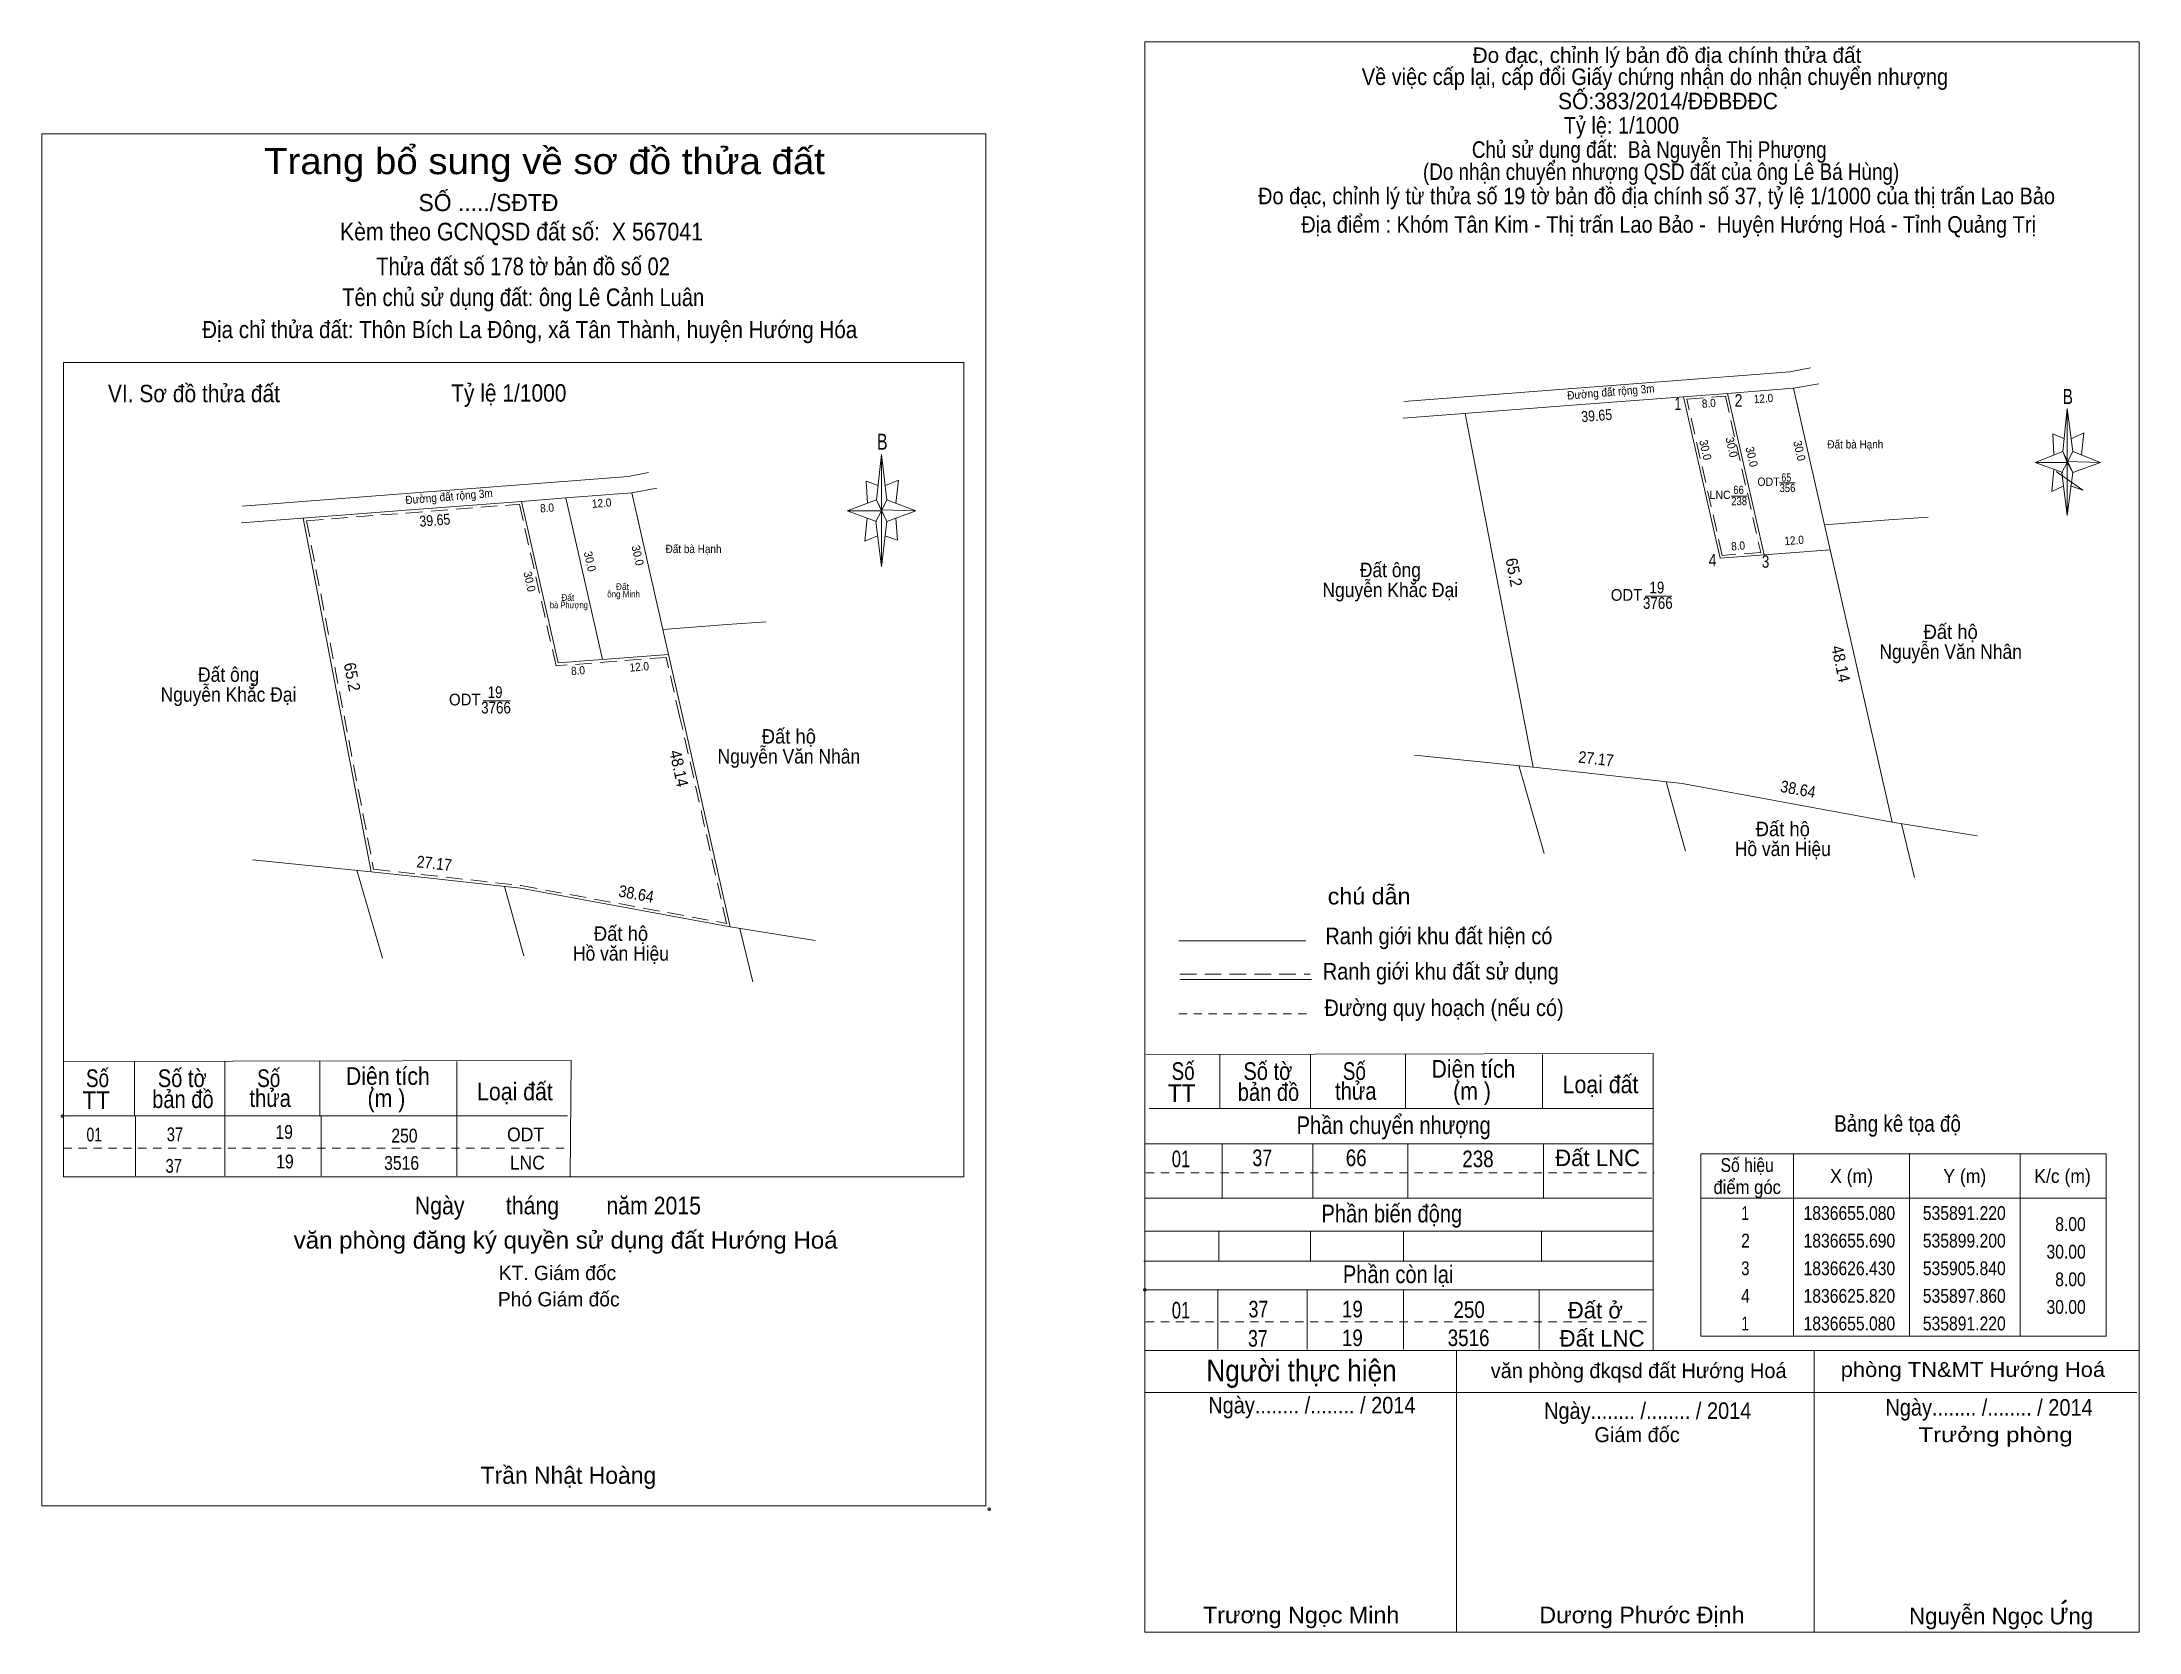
# Model space of a CAD drawing. Header units: metres. Extents: x 535594 to 535974, y 1836431 to 1836719.
import ezdxf
from ezdxf.enums import TextEntityAlignment as Align

# ---------------------------------------------------------------- set-up
doc = ezdxf.new("R2010")
doc.units = ezdxf.units.M
doc.header["$PDMODE"] = 32
doc.header["$PDSIZE"] = 0.5
doc.linetypes.add('MEDIUM_DASHED', pattern=[4.5, 3, -1.5])
doc.linetypes.add('SHORT_DASHED', pattern=[2.7, 1.5, -1.2])
for name, color, linetype, lineweight in [('1', 7, 'MEDIUM_DASHED', 13), ('17', 7, 'Continuous', 13), ('63', 7, 'Continuous', 13)]:
    doc.layers.add(name, color=color, linetype=linetype, lineweight=lineweight)

msp = doc.modelspace()

# ---------------------------------------------------------------- hatches: boundary and pattern name
at = {"layer": '17'}
msp.add_hatch(color=256, dxfattribs=at).paths.add_polyline_path([(535959.71, 1836436.54), (535959.91, 1836436.54), (535960.51, 1836436.94), (535960.51, 1836436.94), (535960.51, 1836437.14), (535960.51, 1836437.14), (535960.51, 1836437.14), (535960.51, 1836437.14), (535960.31, 1836437.14)])

# ---------------------------------------------------------------- linework, layer by layer
at = {"layer": '1'}
msp.add_lwpolyline([(535891.84, 1836654.63), (535898.81, 1836655.16), (535905.22, 1836626.88), (535898.25, 1836626.35)], close=True, dxfattribs=at)
at = {"layer": '17'}
for p, q in [((535870.33, 1836656.49), (535840.61, 1836654.21)), ((535903.5, 1836659.04), (535870.33, 1836656.49)), ((535899.2, 1836655.69), (535911.16, 1836656.61)), ((535899.2, 1836655.69), (535905.84, 1836626.43)), ((535915.71, 1836657.44), (535911.16, 1836656.61)), ((535917.8, 1836627.35), (535911.16, 1836656.61)), ((535959.91, 1836645.14), (535960.71, 1836652.94)), ((535745.12, 1836636.39), (535746.02, 1836644.59)), ((535961.71, 1836645.14), (535966.71, 1836643.14)), ((535959.91, 1836641.34), (535954.91, 1836643.14)), ((535958.71, 1836641.54), (535963.51, 1836638.14)), ((535961.71, 1836641.34), (535960.71, 1836633.54)), ((535659.98, 1836637.54), (535630.26, 1836635.26)), ((535693.15, 1836640.09), (535659.98, 1836637.54)), ((535688.85, 1836636.74), (535700.81, 1836637.66)), ((535688.85, 1836636.74), (535695.49, 1836607.48)), ((535705.36, 1836638.49), (535700.81, 1836637.66)), ((535707.45, 1836608.4), (535700.81, 1836637.66)), ((535899.83, 1836637.09), (535902.71, 1836637.09)), ((535908.59, 1836639.47), (535911.47, 1836639.47)), ((535963.51, 1836638.14), (535961.31, 1836638.94)), ((535745.12, 1836632.49), (535739.82, 1836634.39)), ((535747.02, 1836636.39), (535752.22, 1836634.39)), ((535748.62, 1836633.09), (535748.92, 1836629.09)), ((535916.77, 1836631.9), (535928.41, 1836632.76)), ((535928.41, 1836632.76), (535935.51, 1836633.28)), ((535747.02, 1836632.49), (535746.02, 1836624.29)), ((535748.92, 1836629.09), (535746.62, 1836629.89)), ((535917.8, 1836627.35), (535897.86, 1836625.82)), ((535884.26, 1836618.94), (535889.12, 1836618.94)), ((535706.42, 1836612.95), (535718.06, 1836613.81)), ((535718.06, 1836613.81), (535725.16, 1836614.33)), ((535707.45, 1836608.4), (535687.51, 1836606.87)), ((535673.91, 1836599.99), (535678.77, 1836599.99)), ((535864, 1836588), (535842.52, 1836590.16)), ((535861.39, 1836588.26), (535866.03, 1836572.36)), ((535888.12, 1836585.32), (535891.61, 1836572.75)), ((535929, 1836578), (535944.39, 1836575.56)), ((535930.71, 1836577.73), (535933.06, 1836568.03)), ((535653.65, 1836569.05), (535632.17, 1836571.21)), ((535651.04, 1836569.31), (535655.68, 1836553.41)), ((535677.77, 1836566.37), (535681.26, 1836553.8)), ((535718.65, 1836559.05), (535734.04, 1836556.61)), ((535720.36, 1836558.78), (535722.71, 1836549.08)), ((535799.85, 1836556.52), (535822.85, 1836556.52)), ((535800.05, 1836549.52), (535823.85, 1836549.52)), ((535689.82, 1836534.85), (535597.92, 1836534.65)), ((535610.76, 1836534.65), (535610.76, 1836524.85)), ((535627.16, 1836534.65), (535627.16, 1836524.85)), ((535644.36, 1836534.65), (535644.36, 1836524.85)), ((535669.16, 1836534.65), (535669.16, 1836524.85)), ((535689.82, 1836534.85), (535689.67, 1836513.79)), ((535885.71, 1836536.14), (535793.91, 1836535.94)), ((535807.31, 1836535.94), (535807.31, 1836526.14)), ((535823.71, 1836535.94), (535823.71, 1836526.14)), ((535840.91, 1836535.94), (535840.91, 1836526.14)), ((535865.71, 1836535.94), (535865.71, 1836526.14)), ((535885.71, 1836536.14), (535885.71, 1836482.34)), ((535597.96, 1836524.85), (535689.16, 1836524.85)), ((535610.95, 1836524.8), (535610.95, 1836514)), ((535627.15, 1836524.8), (535627.15, 1836514)), ((535644.55, 1836524.8), (535644.55, 1836514)), ((535669.15, 1836524.8), (535669.15, 1836514)), ((535794.51, 1836526.14), (535885.71, 1836526.14)), ((535793.71, 1836519.74), (535885.71, 1836519.74)), ((535807.71, 1836519.74), (535807.71, 1836509.94)), ((535824.11, 1836519.74), (535824.11, 1836509.94)), ((535841.31, 1836519.74), (535841.31, 1836509.94)), ((535865.91, 1836519.74), (535865.91, 1836509.94)), ((535793.71, 1836509.94), (535885.51, 1836509.94)), ((535793.71, 1836503.94), (535885.71, 1836503.94)), ((535807.11, 1836503.94), (535807.11, 1836498.54)), ((535823.71, 1836503.94), (535823.71, 1836498.54)), ((535840.51, 1836503.94), (535840.51, 1836498.54)), ((535865.51, 1836503.94), (535865.51, 1836498.54)), ((535793.71, 1836493.34), (535885.71, 1836493.34)), ((535806.91, 1836493.34), (535806.91, 1836482.54)), ((535823.11, 1836493.34), (535823.11, 1836482.54)), ((535840.51, 1836493.34), (535840.51, 1836482.54)), ((535865.11, 1836493.34), (535865.11, 1836482.54)), ((535793.71, 1836482.34), (535973.71, 1836482.34)), ((535850.11, 1836482.34), (535850.11, 1836431.34)), ((535914.91, 1836482.34), (535914.91, 1836431.34)), ((535793.71, 1836474.74), (535973.31, 1836474.74))]:
    msp.add_line(p, q, dxfattribs=at)
at = {"layer": '17', "linetype": 'MEDIUM_DASHED'}
for p, q in [((535641.94, 1836632.63), (535654.07, 1836569.51)), ((535707.06, 1836607.87), (535687.12, 1836606.34)), ((535654.07, 1836569.51), (535662.71, 1836568.55)), ((535662.71, 1836568.55), (535680.71, 1836566.55)), ((535680.74, 1836566.54), (535717.99, 1836559.68)), ((535800.05, 1836550.52), (535823.65, 1836550.52))]:
    msp.add_line(p, q, dxfattribs=at)
at = {"layer": '17', "linetype": 'SHORT_DASHED'}
for p, q in [((535799.85, 1836543.32), (535823.65, 1836543.32)), ((535594.06, 1836519.24), (535594.08, 1836519.24)), ((535597.95, 1836519), (535689.71, 1836519)), ((535793.91, 1836514.54), (535885.91, 1836514.54)), ((535793.91, 1836487.54), (535885.31, 1836487.54))]:
    msp.add_line(p, q, dxfattribs=at)
at = {"layer": '17'}
for points in [[(535793.71, 1836719.34), (535973.71, 1836719.34), (535973.71, 1836431.34), (535793.71, 1836431.34)], [(535594.02, 1836702.69), (535764.92, 1836702.69), (535764.92, 1836454.19), (535594.02, 1836454.19)], [(535597.92, 1836661.29), (535760.92, 1836661.29), (535760.92, 1836513.79), (535597.92, 1836513.79)], [(535960.71, 1836652.94), (535961.71, 1836645.14), (535960.71, 1836643.14)], [(535746.02, 1836644.59), (535747.02, 1836636.39), (535746.02, 1836634.39)], [(535960.71, 1836643.14), (535954.91, 1836643.14), (535959.91, 1836645.14), (535961.71, 1836641.34), (535966.71, 1836643.14), (535960.71, 1836643.34)], [(535960.71, 1836643.14), (535960.71, 1836633.54), (535959.71, 1836641.34)], [(535746.02, 1836634.39), (535739.82, 1836634.39), (535745.12, 1836636.39), (535747.02, 1836632.49), (535752.22, 1836634.39), (535746.02, 1836634.59)], [(535746.02, 1836634.39), (535746.02, 1836624.29), (535745.02, 1836632.49)], [(535959.71, 1836436.54), (535959.91, 1836436.54), (535960.51, 1836436.94), (535960.51, 1836436.94), (535960.51, 1836437.14), (535960.51, 1836437.14), (535960.51, 1836437.14), (535960.51, 1836437.14), (535960.31, 1836437.14)]]:
    msp.add_lwpolyline(points, close=True, dxfattribs=at)
for points in [[(535903.5, 1836659.04), (535910.48, 1836659.57), (535914.2, 1836660.33)], [(535840.5, 1836651.18), (535870.33, 1836653.47), (535891.22, 1836655.08)], [(535851.69, 1836652.04), (535864, 1836588), (535873, 1836587), (535891, 1836585), (535929, 1836578)], [(535960.11, 1836647.54), (535958.11, 1836648.34), (535958.31, 1836644.54)], [(535961.51, 1836647.54), (535963.71, 1836648.54), (535963.31, 1836644.54)], [(535960.71, 1836643.14), (535959.91, 1836645.14), (535954.91, 1836643.14)], [(535693.15, 1836640.09), (535700.13, 1836640.62), (535703.85, 1836641.38)], [(535958.31, 1836641.94), (535957.91, 1836637.94), (535960.11, 1836638.94)], [(535960.71, 1836643.14), (535961.71, 1836641.34), (535966.71, 1836643.14)], [(535745.42, 1836638.99), (535743.22, 1836639.79), (535743.52, 1836635.79)], [(535746.72, 1836638.99), (535749.12, 1836639.99), (535748.62, 1836635.79)], [(535630.15, 1836632.23), (535659.98, 1836634.52), (535680.87, 1836636.13)], [(535641.34, 1836633.09), (535653.65, 1836569.05), (535662.65, 1836568.05), (535680.65, 1836566.05), (535718.65, 1836559.05)], [(535746.02, 1836634.39), (535745.12, 1836636.39), (535739.82, 1836634.39)], [(535743.42, 1836633.09), (535743.02, 1836628.89), (535745.32, 1836629.89)], [(535746.02, 1836634.39), (535747.02, 1836632.49), (535752.22, 1836634.39)], [(535929, 1836578), (535920.32, 1836616.26), (535917.8, 1836627.35)], [(535718.65, 1836559.05), (535709.97, 1836597.31), (535707.45, 1836608.4)], [(535793.51, 1836498.54), (535793.71, 1836498.54), (535885.71, 1836498.54)]]:
    msp.add_lwpolyline(points, dxfattribs=at)
at = {"layer": '17', "linetype": 'MEDIUM_DASHED'}
for points in [[(535641.94, 1836632.63), (535660.02, 1836634.02), (535680.48, 1836635.6)], [(535717.99, 1836559.68), (535709.48, 1836597.2), (535707.06, 1836607.87)]]:
    msp.add_lwpolyline(points, dxfattribs=at)
at = {"layer": '17'}
for p in [(535597.75, 1836524.8), (535793.71, 1836493.34), (535765.52, 1836453.59)]:
    msp.add_point(p, dxfattribs=at)
at = {"layer": '63'}
for p, q in [((535891.22, 1836655.08), (535899.2, 1836655.69)), ((535891.22, 1836655.08), (535897.86, 1836625.82)), ((535680.87, 1836636.13), (535688.85, 1836636.74)), ((535680.87, 1836636.13), (535687.51, 1836606.87)), ((535911.16, 1836517.93), (535911.16, 1836484.93)), ((535932.16, 1836517.93), (535932.16, 1836484.93)), ((535952.16, 1836517.93), (535952.16, 1836484.93)), ((535894.36, 1836509.93), (535967.76, 1836509.93))]:
    msp.add_line(p, q, dxfattribs=at)
at = {"layer": '63', "linetype": 'MEDIUM_DASHED'}
msp.add_line((535680.48, 1836635.6), (535687.12, 1836606.34), dxfattribs=at)
at = {"layer": '63'}
msp.add_lwpolyline([(535894.36, 1836517.93), (535967.76, 1836517.93), (535967.76, 1836484.93), (535894.36, 1836484.93)], close=True, dxfattribs=at)

# ---------------------------------------------------------------- texts
at = {"layer": '17'}
for s, height, p in [('Đo đạc, chỉnh lý bản đồ địa chính thửa đất', 2.8, (535888.245, 1836715.54)), ('SỐ ...../SĐTĐ', 3.1, (535674.86, 1836688.69)), ('Đất LNC', 3, (535875.675, 1836515.74)), ('KT. Giám đốc', 2.6, (535687.355, 1836495.09)), ('Phó Giám đốc', 2.6, (535687.59, 1836490.33)), ('Đất ở', 3, (535875.265, 1836488.14)), ('Đất LNC', 3, (535876.485, 1836483.04)), ('văn phòng đkqsd đất Hướng Hoá ', 2.7, (535883.61, 1836477.34)), ('Giám đốc', 2.7, (535882.83, 1836465.74)), ('Trần Nhật Hoàng', 3.1, (535689.34, 1836458.19)), ('Nguyễn Ngọc Ưng', 3, (535948.74, 1836432.74))]:
    msp.add_text(s, height=height, dxfattribs=at).set_placement(p, align=Align.CENTER)
for s, height, width, p in [('Về việc cấp lại, cấp đổi Giấy chứng nhận do nhận chuyển nhượng', 3, 0.9, (535886.065, 1836711.54)), ('Tỷ lệ: 1/1000', 3, 0.9, (535879.985, 1836702.74)), ('Chủ sử dụng đất:  Bà Nguyễn Thị Phượng', 3, 0.85, (535885.03, 1836698.34)), ('Trang bổ sung về sơ đồ thửa đất', 4.724, 1.1, (535685.005, 1836695.39)), ('(Do nhận chuyển nhượng QSD đất của ông Lê Bá Hùng)', 3, 0.85, (535887.17, 1836694.34)), ('Đo đạc, chỉnh lý từ thửa số 19 tờ bản đồ địa chính số 37, tỷ lệ 1/1000 của thị trấn Lao Bảo', 3, 0.9, (535886.35, 1836689.94)), ('Kèm theo GCNQSD đất số:  X 567041', 3.2, 0.9, (535680.84, 1836683.39)), ('Địa điểm : Khóm Tân Kim - Thị trấn Lao Bảo -  Huyện Hướng Hoá - Tỉnh Quảng Trị ', 3, 0.9, (535889.04, 1836684.78)), ('Thửa đất số 178 tờ bản đồ số 02', 3.2, 0.85, (535681.14, 1836677.09)), ('Tên chủ sử dụng đất: ông Lê Cảnh Luân', 3.2, 0.85, (535681.165, 1836671.49)), ('Địa chỉ thửa đất: Thôn Bích La Đông, xã Tân Thành, huyện Hướng Hóa', 3.1, 0.9, (535682.33, 1836665.69)), ('VI. Sơ đồ thửa đất', 3.149, 0.9, (535621.545, 1836654.09)), ('Tỷ lệ 1/1000', 3.15, 0.9, (535678.545, 1836654.19)), ('B', 2.755, 0.75, (535960.81, 1836653.74)), ('B', 2.893, 0.75, (535746.16, 1836645.49)), ('Đất bà Hạnh', 1.5, 0.9, (535922.345, 1836645.71)), ('ODT', 1.5, 0.95, (535906.62, 1836638.94)), ('65', 1.5, 0.8, (535909.84, 1836639.71)), ('LNC', 1.5, 0.95, (535897.86, 1836636.56)), ('238', 1.5, 0.85, (535901.3, 1836635.43)), ('66', 1.5, 0.85, (535901.205, 1836637.46)), ('356', 1.5, 0.85, (535910.06, 1836637.81)), ('Đất bà Hạnh', 1.5, 0.9, (535711.995, 1836626.76)), ('Đất ông', 2.624, 0.9, (535838.165, 1836622.4)), ('Đất ', 1.2, 0.95, (535699.33, 1836620.08)), ('Nguyễn Khắc Đại', 2.624, 0.9, (535838.145, 1836618.79)), ('19', 2.126, 0.85, (535886.41, 1836619.46)), ('bà Phượng', 1.2, 0.85, (535689.43, 1836616.76)), ('Đất ', 1.2, 0.95, (535689.43, 1836618.11)), ('ông Minh', 1.2, 0.9, (535699.33, 1836618.73)), ('ODT', 2.129, 0.95, (535880.92, 1836618.12)), ('3766', 2.13, 0.85, (535886.58, 1836616.66)), ('Đất hộ', 2.624, 0.95, (535939.6, 1836611.2)), ('Nguyễn Văn Nhân', 2.624, 0.9, (535939.605, 1836607.6)), ('Đất ông', 2.624, 0.9, (535627.815, 1836603.45)), ('Nguyễn Khắc Đại', 2.624, 0.9, (535627.8, 1836599.84)), ('19', 2.126, 0.85, (535676.06, 1836600.51)), ('ODT', 2.129, 0.95, (535670.575, 1836599.17)), ('3766', 2.13, 0.85, (535676.23, 1836597.71)), ('Đất hộ', 2.624, 0.95, (535729.25, 1836592.25)), ('Nguyễn Văn Nhân', 2.624, 0.9, (535729.255, 1836588.65)), ('Đất hộ', 2.624, 0.95, (535909.21, 1836575.49)), ('Hồ văn Hiệu', 2.624, 0.9, (535909.21, 1836571.89)), ('chú dẫn', 3, 1.05, (535834.305, 1836563.12)), ('Đất hộ', 2.624, 0.95, (535698.86, 1836556.54)), ('Ranh giới khu đất hiện có ', 3, 0.9, (535847.44, 1836555.92)), ('Hồ văn Hiệu', 2.624, 0.9, (535698.86, 1836552.94)), ('Ranh giới khu đất sử dụng', 3, 0.9, (535847.29, 1836549.52)), ('Đường quy hoạch (nếu có)', 3, 0.9, (535847.87, 1836542.92)), ('Số', 3.199, 0.8, (535800.635, 1836531.34)), ('Số tờ', 3.199, 0.85, (535815.975, 1836531.34)), ('Số', 3.199, 0.8, (535831.635, 1836531.34)), ('Diện tích', 3.199, 0.9, (535853.195, 1836531.74)), ('Số', 3.199, 0.8, (535604.085, 1836530.05)), ('Số tờ', 3.199, 0.85, (535619.425, 1836530.05)), ('Số', 3.199, 0.8, (535635.085, 1836530.05)), ('Diện tích', 3.199, 0.9, (535656.645, 1836530.45)), ('Loại đất', 3.199, 0.9, (535679.655, 1836527.65)), ('TT', 3.199, 0.95, (535800.375, 1836527.34)), ('bản đồ', 3.199, 0.85, (535816.09, 1836527.54)), ('thửa', 3.199, 0.85, (535831.895, 1836527.74)), ('(m )', 3.199, 0.9, (535852.94, 1836527.74)), ('Loại đất', 3.199, 0.9, (535876.205, 1836528.94)), ('TT', 3.199, 0.95, (535603.825, 1836526.05)), ('bản đồ', 3.199, 0.85, (535619.54, 1836526.25)), ('thửa', 3.199, 0.85, (535635.345, 1836526.45)), ('(m )', 3.199, 0.9, (535656.39, 1836526.45)), ('01', 2.5, 0.75, (535603.485, 1836520.2)), ('37', 2.5, 0.8, (535618.1, 1836520.24)), ('19', 2.5, 0.85, (535637.875, 1836520.66)), ('ODT', 2.5, 0.95, (535681.585, 1836520.22)), ('Phần chuyển nhượng', 3.199, 0.85, (535838.755, 1836521.54)), ('Bảng kê tọa độ', 3, 0.85, (535929.985, 1836521.95)), ('250', 2.5, 0.85, (535659.655, 1836520)), ('37', 3, 0.8, (535814.965, 1836515.74)), ('66', 3, 0.85, (535831.97, 1836515.74)), ('37', 2.5, 0.8, (535617.89, 1836514.53)), ('19', 2.5, 0.85, (535638.015, 1836515.32)), ('3516', 2.5, 0.85, (535659.14, 1836515.06)), ('LNC', 2.5, 0.95, (535681.9, 1836515.11)), ('01', 3, 0.75, (535800.25, 1836515.54)), ('238', 3, 0.85, (535854.015, 1836515.54)), ('Ngày       tháng        năm 2015', 3.2, 0.9, (535687.44, 1836506.99)), ('Phần biến động', 3.199, 0.85, (535838.42, 1836505.54)), ('văn phòng đăng ký quyền sử dụng đất Hướng Hoá', 3.1, 1.05, (535688.835, 1836500.79)), ('Phần còn lại', 3.199, 0.85, (535839.565, 1836494.54)), ('01', 3, 0.75, (535800.25, 1836488.14)), ('37', 3, 0.8, (535814.265, 1836488.34)), ('19', 3, 0.85, (535831.275, 1836488.34)), ('250', 3, 0.85, (535852.42, 1836488.24)), ('37', 3, 0.8, (535814.165, 1836483.04)), ('19', 3, 0.85, (535831.275, 1836483.14)), ('3516', 3, 0.85, (535852.325, 1836483.14)), ('Người thực hiện', 3.936, 0.9, (535822.07, 1836476.74)), ('phòng TN&MT Hướng Hoá ', 2.7, 1.1, (535944.18, 1836477.54)), ('Ngày........ /........ / 2014', 3, 0.9, (535823.95, 1836470.94)), ('Ngày........ /........ / 2014', 3, 0.9, (535946.55, 1836470.54)), ('Ngày........ /........ / 2014', 3, 0.9, (535884.75, 1836469.94)), ('Trưởng phòng', 2.7, 1.2, (535947.74, 1836465.74)), ('Trương Ngọc Minh', 3, 1.05, (535822.005, 1836432.94)), ('Dương Phước Định', 3, 1.05, (535883.7, 1836432.94))]:
    msp.add_text(s, height=height, dxfattribs=dict(at, width=width)).set_placement(p, align=Align.CENTER)
at = {"layer": '17', "width": 0.95}
msp.add_text('SỐ:383/2014/ĐĐBĐĐC', height=3, dxfattribs=at).set_placement((535868.51, 1836707.14))
at = {"layer": '17'}
for s, height, rotation, width, p in [('Đường đất rộng 3m', 1.5, 4.746, 0.9, (535878.133, 1836655.207)), ('12.0', 1.5, 4.399, 0.9, (535905.762, 1836654.014)), ('39.65', 1.968, 4.388, 0.85, (535875.58, 1836650.692)), ('8.0', 1.5, 4.399, 0.9, (535895.867, 1836653.146)), ('30.0', 1.5, 282.786, 0.95, (535894.482, 1836645.286)), ('30.0', 1.5, 282.786, 0.95, (535899.232, 1836645.776)), ('30.0', 1.5, 282.786, 0.95, (535902.862, 1836644.036)), ('30.0', 1.5, 282.786, 0.95, (535911.512, 1836645.126)), ('Đường đất rộng 3m', 1.5, 4.746, 0.9, (535667.783, 1836636.257)), ('12.0', 1.5, 4.399, 0.9, (535695.412, 1836635.064)), ('39.65', 1.968, 4.388, 0.85, (535665.23, 1836631.742)), ('8.0', 1.5, 4.399, 0.9, (535685.522, 1836634.196)), ('8.0', 1.5, 4.399, 0.9, (535901.167, 1836627.316)), ('12.0', 1.5, 4.399, 0.9, (535911.312, 1836628.314)), ('30.0', 1.5, 282.786, 0.95, (535692.512, 1836625.086)), ('30.0', 1.5, 282.786, 0.95, (535701.162, 1836626.176)), ('65.2', 2.122, 280.886, 0.95, (535859.499, 1836623.085)), ('30.0', 1.5, 282.786, 0.95, (535681.592, 1836621.436)), ('65.2', 2.122, 280.886, 0.95, (535649.149, 1836604.135)), ('8.0', 1.5, 4.399, 0.9, (535691.132, 1836604.736)), ('12.0', 1.5, 4.399, 0.9, (535702.222, 1836605.414)), ('48.14', 2.122, 282.328, 0.95, (535918.679, 1836606.477)), ('48.14', 2.122, 282.328, 0.95, (535708.328, 1836587.532)), ('27.17', 2.126, 353.66, 0.9, (535875.288, 1836588.47)), ('38.64', 2.126, 349.563, 0.9, (535911.782, 1836582.955)), ('27.17', 2.126, 353.66, 0.9, (535664.938, 1836569.52)), ('38.64', 2.126, 349.563, 0.9, (535701.432, 1836564.005))]:
    msp.add_text(s, height=height, rotation=rotation, dxfattribs=dict(at, width=width)).set_placement(p, align=Align.CENTER)
at = {"layer": '63'}
for s, height, width, p in [(' 2', 2.25, 0.85, (535901.9, 1836653.3)), (' 1', 2.25, 0.75, (535890.84, 1836652.68)), (' 4', 2.25, 0.85, (535897.2, 1836624.35)), (' 3', 2.25, 0.8, (535906.76, 1836624.11)), ('8.00', 2.5, 0.85, (535964.06, 1836503.98)), ('30.00', 2.5, 0.85, (535964.06, 1836498.98)), ('8.00', 2.5, 0.85, (535964.06, 1836493.98)), ('30.00', 2.5, 0.85, (535964.06, 1836488.98))]:
    msp.add_text(s, height=height, dxfattribs=dict(at, width=width)).set_placement(p, align=Align.RIGHT)
for s, width, p in [('Số hiệu', 0.85, (535902.76, 1836514.68)), ('X (m)', 0.95, (535921.66, 1836512.68)), ('Y (m)', 0.95, (535942.155, 1836512.68)), ('K/c (m)', 0.95, (535959.86, 1836512.68)), ('điểm góc', 0.9, (535902.76, 1836510.68)), (' 1', 0.75, (535902.055, 1836505.98)), ('1836655.080', 0.85, (535921.26, 1836505.98)), ('535891.220', 0.85, (535942.065, 1836505.98)), (' 2', 0.85, (535902.06, 1836500.98)), ('1836655.690', 0.85, (535921.26, 1836500.98)), ('535899.200', 0.85, (535942.065, 1836500.98)), (' 3', 0.8, (535902.06, 1836495.98)), ('1836626.430', 0.85, (535921.26, 1836495.98)), ('535905.840', 0.85, (535942.065, 1836495.98)), (' 4', 0.85, (535902.055, 1836490.98)), ('1836625.820', 0.85, (535921.26, 1836490.98)), ('535897.860', 0.85, (535942.065, 1836490.98)), (' 1', 0.75, (535902.055, 1836485.98)), ('1836655.080', 0.85, (535921.26, 1836485.98)), ('535891.220', 0.85, (535942.065, 1836485.98))]:
    msp.add_text(s, height=2.5, dxfattribs=dict(at, width=width)).set_placement(p, align=Align.CENTER)

doc.saveas('drawing.dxf')
